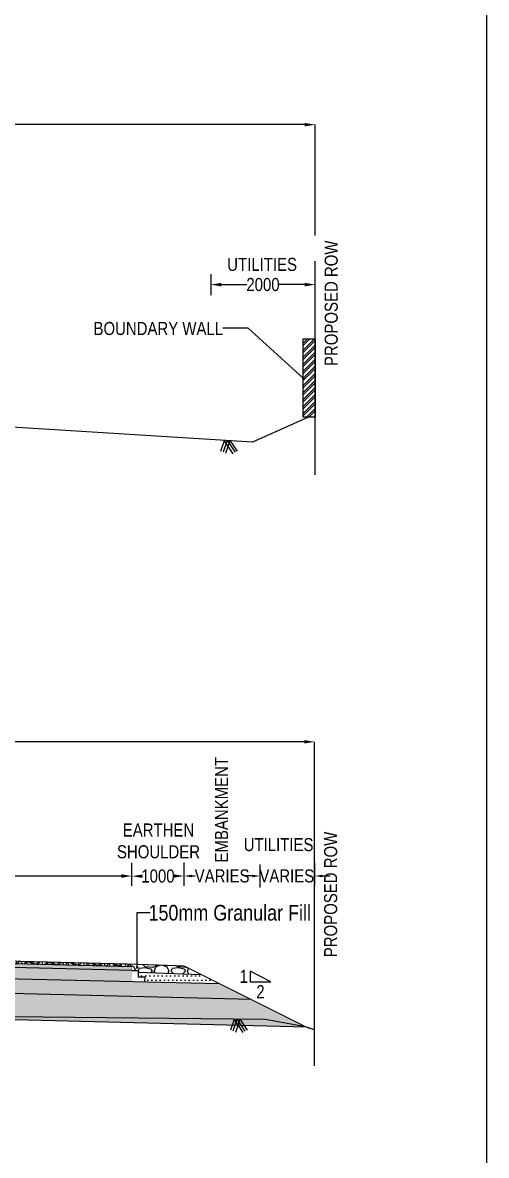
# Model space of a CAD drawing. Header units: millimetres. Extents: x 207528 to 778454, y -364692 to 101323.
# Drawn here: x 425997 to 434878, y 41214 to 62900 of the extents above; entities that cross this region are included whole.
import ezdxf

# ---------------------------------------------------------------- set-up
doc = ezdxf.new("R2010")
doc.units = ezdxf.units.MM
for name, color, linetype in [('Dim', 253, 'Continuous'), ('Dimension', 253, 'Continuous'), ('hatch', 253, 'Continuous'), ('Proposed ROW', 241, 'MNEW')]:
    doc.layers.add(name, color=color, linetype=linetype)
doc.styles.add('DIM', font='ARIALN.TTF', dxfattribs={"height": 250})
doc.styles.get("Standard").update_dxf_attribs({"font": 'arial.ttf'})
doc.styles.add('STRIP PLAN STYLE', font='ARIALN.TTF')
doc.linetypes.add('MNEW', pattern='A,26.152623,-1.048632,["PROW",Standard,S=1.75,R=0,X=0,Y=-0.975095],-7.693777,26.152623', length=61.047655)
doc.dimstyles.new('DIM', dxfattribs={"dimtxt": 250, "dimasz": 200, "dimexe": 0.18, "dimexo": 0.0625, "dimgap": 0.09, "dimtad": 0, "dimtih": 1, "dimtoh": 1, "dimdec": 0, "dimzin": 0, "dimdsep": 46, "dimtxsty": 'DIM', "dimcen": 0.09, "dimclrd": 256, "dimclrt": 7, "dimadec": 0, "dimazin": 0, "dimtfac": 1, "dimtdec": 0, "dimtofl": 0, "dimtmove": 0, "dimatfit": 3, "dimfxl": 1, "dimtolj": 1, "dimtzin": 0, "dimarcsym": 0})
doc.dimstyles.new('new', dxfattribs={"dimtxt": 150, "dimasz": 150, "dimexe": 100, "dimexo": 0.1, "dimgap": 0.09, "dimtad": 0, "dimtih": 1, "dimtoh": 1, "dimdec": 0, "dimzin": 0, "dimdsep": 46, "dimtxsty": 'DIM', "dimcen": 0.09, "dimclrd": 256, "dimclrt": 252, "dimadec": 0, "dimazin": 0, "dimtfac": 1, "dimtdec": 0, "dimtofl": 0, "dimtmove": 0, "dimatfit": 3, "dimfxl": 1, "dimtolj": 1, "dimtzin": 0, "dimlwd": -1, "dimarcsym": 0})

# ---------------------------------------------------------------- blocks, each defined once
blk = doc.blocks.new('*D123')
at = {"layer": 'Defpoints', "color": 0, "transparency": 16777216}
for p in [(431589, 49131), (386589, 46892), (431589, 47012)]:
    blk.add_point(p, dxfattribs=at)
at = {"layer": 'Dim', "color": 0, "lineweight": -2, "transparency": 16777216}
for p, q in [((386589, 46892), (386589, 49131)), ((431589, 47012), (431589, 49131))]:
    blk.add_line(p, q, dxfattribs=at)
at = {"layer": 'Dim', "lineweight": -2, "transparency": 16777216}
for p, q in [((386789, 49131), (405417, 49131)), ((431389, 49131), (412762, 49131))]:
    blk.add_line(p, q, dxfattribs=at)
at = {"layer": 'Dim', "transparency": 16777216}
for points in [[(386789, 49164), (386789, 49098), (386589, 49131)], [(431389, 49164), (431389, 49098), (431589, 49131)]]:
    blk.add_solid(points, dxfattribs=at)
at = {"layer": 'Dim', "color": 7, "transparency": 16777216, "insert": (409090, 49131), "char_height": 400, "attachment_point": 5, "style": 'STRIP PLAN STYLE'}
blk.add_mtext('\\A1;PROPOSED RIGHT OF WAY (45m)', dxfattribs=at)
blk = doc.blocks.new('*D131')
at = {"layer": 'Defpoints', "color": 0, "transparency": 16777216}
for p in [(430545, 46629), (431589, 46619), (431589, 46562)]:
    blk.add_point(p, dxfattribs=at)
at = {"layer": 'Dimension', "lineweight": -2, "transparency": 16777216}
for p, q in [((430395, 46562), (430245, 46562)), ((431739, 46562), (431889, 46562))]:
    blk.add_line(p, q, dxfattribs=at)
at = {"layer": 'Dimension', "color": 0, "lineweight": -2, "transparency": 16777216}
for p, q in [((430545, 46563), (430545, 46562)), ((431589, 46563), (431589, 46562))]:
    blk.add_line(p, q, dxfattribs=at)
at = {"layer": 'Dimension', "transparency": 16777216}
for points in [[(430395, 46587), (430395, 46537), (430545, 46562)], [(431739, 46587), (431739, 46537), (431589, 46562)]]:
    blk.add_solid(points, dxfattribs=at)
at = {"layer": 'Dimension', "color": 7, "transparency": 16777216, "insert": (431056, 46562), "char_height": 250, "attachment_point": 5, "style": 'DIM'}
blk.add_mtext('\\A1;VARIES', dxfattribs=at)
blk = doc.blocks.new('*D132')
at = {"layer": 'Defpoints', "color": 0, "transparency": 16777216}
for p in [(421282, 46561), (421282, 46528), (428085, 46561)]:
    blk.add_point(p, dxfattribs=at)
at = {"layer": 'Dimension', "color": 0, "lineweight": -2, "transparency": 16777216}
for p, q in [((421282, 46560), (421282, 46561)), ((428085, 46561), (428085, 46561))]:
    blk.add_line(p, q, dxfattribs=at)
at = {"layer": 'Dimension', "lineweight": -2, "transparency": 16777216}
for p, q in [((421482, 46561), (424379, 46561)), ((427885, 46561), (424989, 46561))]:
    blk.add_line(p, q, dxfattribs=at)
at = {"layer": 'Dimension', "transparency": 16777216}
for points in [[(421482, 46595), (421482, 46528), (421282, 46561)], [(427885, 46595), (427885, 46528), (428085, 46561)]]:
    blk.add_solid(points, dxfattribs=at)
at = {"layer": 'Dimension', "color": 7, "transparency": 16777216, "insert": (424684, 46561), "char_height": 250, "attachment_point": 5, "style": 'DIM'}
blk.add_mtext('\\A1;7000', dxfattribs=at)
blk = doc.blocks.new('*D136')
at = {"layer": 'Defpoints', "color": 0, "transparency": 16777216}
for p in [(428088, 46558), (429088, 46562), (429088, 46562)]:
    blk.add_point(p, dxfattribs=at)
at = {"layer": 'Dim', "color": 0, "lineweight": -2, "transparency": 16777216}
for p, q in [((428088, 46558), (428088, 46558)), ((429088, 46562), (429088, 46562))]:
    blk.add_line(p, q, dxfattribs=at)
at = {"layer": 'Dim', "lineweight": -2, "transparency": 16777216}
for p, q in [((428288, 46559), (428292, 46559)), ((428888, 46561), (428884, 46561))]:
    blk.add_line(p, q, dxfattribs=at)
at = {"layer": 'Dim', "transparency": 16777216}
for points in [[(428288, 46592), (428289, 46526), (428088, 46558)], [(428888, 46595), (428888, 46528), (429088, 46562)]]:
    blk.add_solid(points, dxfattribs=at)
at = {"layer": 'Dim', "color": 7, "transparency": 16777216, "insert": (428588, 46560), "char_height": 250, "attachment_point": 5, "style": 'DIM'}
blk.add_mtext('\\A1;1000', dxfattribs=at)
blk = doc.blocks.new('*D164')
at = {"layer": 'Defpoints', "color": 0, "transparency": 16777216}
for p in [(429088, 46562), (430545, 46562), (430545, 46562)]:
    blk.add_point(p, dxfattribs=at)
at = {"layer": 'Dimension', "color": 0, "lineweight": -2, "transparency": 16777216}
for p, q in [((429088, 46562), (429088, 46562)), ((430545, 46562), (430545, 46562))]:
    blk.add_line(p, q, dxfattribs=at)
at = {"layer": 'Dimension', "lineweight": -2, "transparency": 16777216}
for p, q in [((429238, 46562), (429299, 46562)), ((430395, 46562), (430334, 46562))]:
    blk.add_line(p, q, dxfattribs=at)
at = {"layer": 'Dimension', "transparency": 16777216}
for points in [[(429238, 46587), (429238, 46537), (429088, 46562)], [(430395, 46587), (430395, 46537), (430545, 46562)]]:
    blk.add_solid(points, dxfattribs=at)
at = {"layer": 'Dimension', "color": 7, "transparency": 16777216, "insert": (429817, 46562), "char_height": 250, "attachment_point": 5, "style": 'DIM'}
blk.add_mtext('\\A1;VARIES', dxfattribs=at)
blk = doc.blocks.new('*D248')
at = {"layer": 'Defpoints', "color": 0, "transparency": 16777216}
for p in [(431600, 60947), (431600, 58828), (386600, 58708)]:
    blk.add_point(p, dxfattribs=at)
at = {"layer": 'Dim', "color": 0, "lineweight": -2, "transparency": 16777216}
for p, q in [((386600, 58708), (386600, 60947)), ((431600, 58828), (431600, 60947))]:
    blk.add_line(p, q, dxfattribs=at)
at = {"layer": 'Dim', "lineweight": -2, "transparency": 16777216}
for p, q in [((386800, 60947), (405427, 60947)), ((431400, 60947), (412773, 60947))]:
    blk.add_line(p, q, dxfattribs=at)
at = {"layer": 'Dim', "transparency": 16777216}
for points in [[(386800, 60980), (386800, 60914), (386600, 60947)], [(431400, 60980), (431400, 60914), (431600, 60947)]]:
    blk.add_solid(points, dxfattribs=at)
at = {"layer": 'Dim', "color": 7, "transparency": 16777216, "insert": (409100, 60947), "char_height": 400, "attachment_point": 5, "style": 'STRIP PLAN STYLE'}
blk.add_mtext('\\A1;PROPOSED RIGHT OF WAY (45m)', dxfattribs=at)
blk = doc.blocks.new('*D251')
at = {"layer": 'Defpoints', "color": 0, "transparency": 16777216}
for p in [(429600, 57885), (431600, 57885), (431600, 57885)]:
    blk.add_point(p, dxfattribs=at)
at = {"layer": 'Dim', "color": 0, "lineweight": -2, "transparency": 16777216}
for p, q in [((429600, 57885), (429600, 57885)), ((431600, 57885), (431600, 57885))]:
    blk.add_line(p, q, dxfattribs=at)
at = {"layer": 'Dim', "lineweight": -2, "transparency": 16777216}
for p, q in [((429800, 57885), (430292, 57885)), ((431400, 57885), (430907, 57885))]:
    blk.add_line(p, q, dxfattribs=at)
at = {"layer": 'Dim', "transparency": 16777216}
for points in [[(429800, 57918), (429800, 57851), (429600, 57885)], [(431400, 57918), (431400, 57851), (431600, 57885)]]:
    blk.add_solid(points, dxfattribs=at)
at = {"layer": 'Dim', "color": 7, "transparency": 16777216, "insert": (430600, 57885), "char_height": 250, "attachment_point": 5, "style": 'DIM'}
blk.add_mtext('\\A1;2000', dxfattribs=at)

msp = doc.modelspace()

# ---------------------------------------------------------------- hatches: boundary and pattern name
h = msp.add_hatch()
h.set_pattern_fill('GOST_GLASS', color=41, scale=5)
h.set_pattern_definition([(45, (70789.306, 0), (42.4264069, 0), [25, -35]), (45, (70799.912, 0), (42.4264069, 0), [10, -50]), (45, (70789.306, 10.607), (42.4264069, 0), [10, -50])])
h.paths.add_polyline_path([(420588.9, 45012.1), (420588.9, 44942.1), (428088.2, 44754.6), (428088.2, 44824.7)])
at = {"layer": 'Dim'}
h = msp.add_hatch(dxfattribs=at)
h.set_pattern_fill('ANSI32', scale=10)
h.set_pattern_definition([(45, (115570.06, 0), (-67.35192, 67.35192), []), (45, (115614.96, 0), (-67.35192, 67.35192), [])])
h.paths.add_polyline_path([(431369.7, 55345.4), (431369.7, 56845.4), (431599.7, 56845.4), (431599.7, 55345.4)])
h = msp.add_hatch(dxfattribs=at)
h.set_pattern_fill('AR-CONC', color=256, scale=3)
h.set_pattern_definition([(50, (331240.6, -22299.7), (546.554, -47.8173), [57.15, -628.65]), (355, (331240.6, -22299.7), (-105.7303, 573.1705), [45.72, -502.9218]), (100.45144, (331286.16, -22303.7), (440.8237, 525.3533), [48.57, -534.2707]), (46.1842, (331240.6, -22147.3), (813.237, -126.127), [85.725, -942.975]), (96.63556, (331308.4, -22157.8), (712.2124, 742.2784), [72.855, -801.407]), (351.18415, (331240.6, -22147.3), (712.2124, 742.2784), [68.58, -754.379]), (21, (331316.8, -22185.4), (454.8432, -306.7956), [57.15, -628.65]), (326, (331316.8, -22185.4), (185.406, 552.564), [45.72, -502.92]), (71.45144, (331354.7, -22210.96), (640.2493, 245.7683), [48.57, -534.2698]), (37.5, (331240.62, -22299.7), (9.2658, 253.66512), [0, -496.824, 0, -510.54, 0, -504.825]), (7.5, (331240.62, -22299.7), (200.459, 300.5417), [0, -291.084, 0, -485.394, 0, -192.405]), (327.5, (331070.7, -22299.7), (406.7718, -17.18623), [0, -190.5, 0, -594.36, 0, -788.67]), (317.5, (330994.5, -22299.7), (444.3875, 76.2795), [0, -247.65, 0, -394.716, 0, -560.07])])
h.paths.add_polyline_path([(409839, 45210.9), (409839, 44962.1), (428088.9, 44537.6), (428088.9, 44754.6)])
at = {"layer": 'hatch'}
h = msp.add_hatch(dxfattribs=at)
h.set_pattern_fill('GRAVEL', color=11, scale=25)
h.set_pattern_definition([(228.012788, (333698.38, -21717.253), (-5080, -5715), [85.4304, -8457.621]), (184.96974, (333641.228, -21780.753), (7619.999997, 635.000036), [146.6012, -14513.5122]), (132.510447, (333495.178, -21793.453), (6350.000003, -6984.999998), [103.3704, -10233.6807]), (267.27369, (333247.528, -21952.203), (635.000001, 12700), [133.501, -13216.6094]), (292.833654, (333241.178, -22085.553), (-3175, 7620), [130.9084, -12959.952]), (357.27369, (333291.978, -22206.203), (-12700, 635.000001), [133.501, -13216.6094]), (37.69424, (333425.328, -22212.553), (-8254.9999996, -6350.0000005), [176.5484, -17478.2788]), (72.255328, (333565.028, -22104.603), (4445.000001, 13969.9999996), [166.68, -16501.3142]), (121.429566, (333615.828, -21945.853), (-5080.000001, 8254.9999996), [133.9532, -13261.3864]), (175.23636, (333545.98, -21831.553), (6985, -635), [152.9283, -7493.4842]), (222.397438, (333393.578, -21818.853), (-7619.9999998, -6985.0000003), [197.7695, -19579.193]), (138.814075, (333876.18, -21958.55), (-4445, 3810), [67.501, -6682.6415]), (171.469234, (333825.378, -21914.103), (8255, -1269.9999986), [128.4205, -12713.6597]), (225, (333698.4, -21895.05), (-9e-14, -635), [89.8023, -808.2233]), (203.19859, (333653.93, -21818.85), (3175, 1270), [48.3603, -4787.6556]), (291.80141, (333609.48, -21837.9), (-635, 1905), [68.3914, -3351.1882]), (30.96376, (333634.88, -21901.4), (1905, 1270), [111.08, -3591.5745]), (161.56505, (333730.13, -21844.25), (1270, -635), [80.3218, -1927.7245]), (16.38954, (333241.178, -21837.903), (6350, 1905), [112.522, -11139.7067]), (70.346176, (333349.13, -21806.153), (-2540, -6985), [94.3997, -9345.554]), (293.19859, (333730.13, -21717.25), (-1270, 3175), [96.72, -4739.296]), (343.61046, (333768.228, -21806.153), (-6350, 1905), [112.522, -11139.7067]), (339.443955, (333241.18, -22231.6), (-3175, 1270), [108.5088, -5316.9336]), (294.77514, (333342.78, -22269.703), (-3175.000004, 6984.999998), [90.918, -9000.8983]), (66.80141, (333736.48, -22352.25), (1270, 3175), [96.72, -4739.296]), (17.354025, (333774.578, -22263.353), (-8255, -2540), [106.4457, -10538.094]), (69.443955, (333425.33, -22352.25), (-1270, -3175), [54.2544, -5371.188]), (101.30993, (333698.38, -22352.25), (-635, 2540), [32.3787, -3205.4987]), (165.96376, (333692.03, -22320.5), (1905, -635), [130.9084, -2487.2636]), (186.009006, (333565.028, -22288.753), (6350, 635), [121.3167, -12010.3412]), (303.69007, (333634.88, -21958.55), (-635, 1270), [91.581, -2197.944]), (353.157227, (333685.678, -22034.753), (10795, -1269.9999994), [159.8892, -15829.0023]), (60.945396, (333844.43, -22053.8), (-2540, -4445), [65.377, -6472.348]), (90, (333876.2, -21996.65), (-635, 635), [38.1, -596.9]), (120.256437, (333552.33, -22269.703), (2540, -4445), [88.2167, -8733.4852]), (48.012787, (333507.88, -22193.503), (5080, 5715), [170.8607, -8372.1905]), (0, (333622.2, -22066.5), (635, 635), [165.1, -469.9]), (325.304846, (333787.28, -22066.503), (6350.000002, -4444.999997), [100.4024, -9939.8292]), (254.0546, (333869.83, -22123.65), (-635, -2540), [92.4573, -4530.4125]), (207.645975, (333844.428, -22212.553), (-12065.0000004, -6349.999999), [150.5363, -14903.116]), (175.426079, (333711.078, -22282.403), (-8255, 635), [159.2574, -15766.4616])])
h.paths.add_polyline_path([(409088.9, 44726.9), (409088.9, 44911.3), (412636.7, 44741.4), (416512.8, 44767.9), (418902.1, 44661.9), (429999.6, 44384), (430378.3, 44194.7)])
h.paths.add_polyline_path([(409088.9, 44911.3), (409088.9, 44977), (429770.2, 44498.7), (429999.6, 44384), (418902.1, 44661.9), (416512.8, 44767.9), (412636.7, 44741.4)])
h = msp.add_hatch(dxfattribs=at)
h.set_pattern_fill('NET3', color=256, scale=30, angle=45)
h.set_pattern_definition([(45, (70789.31, 0), (-67.35192, 67.35192), []), (105, (70789.31, 0), (-92.004435, -24.652514), []), (165, (70789.31, 0), (-24.652514, -92.004435), [])])
h.paths.add_polyline_path([(420588.9, 45062.2), (420588.9, 45012.1), (428088.2, 44824.7), (428088.2, 44874.7)])
h = msp.add_hatch(dxfattribs=at)
h.set_pattern_fill('DOTS', color=25, scale=50)
h.set_pattern_definition([(0, (333241.18, -22352.25), (39.6875, 79.375), [0, -79.375])])
h.paths.add_polyline_path([(409088.9, 44726.9), (430378.3, 44194.7), (431431.5, 43668.2), (409088.9, 44226.8)])
h = msp.add_hatch(dxfattribs=at)
h.set_pattern_fill('GRAVEL', color=11, scale=25)
h.set_pattern_definition([(228.012788, (80496.506, -22571.1), (-5080.0000004, -5714.9999996), [85.4304, -8457.6209]), (184.969741, (80439.356, -22634.602), (7619.999997, 635.0000362), [146.6012, -14513.5122]), (132.510447, (80293.306, -22647.302), (6350.0000027, -6984.9999976), [103.3704, -10233.6807]), (267.273689, (80045.656, -22806.052), (635.0000013, 12700), [133.5011, -13216.6094]), (292.833654, (80039.306, -22939.402), (-3175.0000003, 7620), [130.9084, -12959.9519]), (357.273689, (80090.106, -23060.052), (-12700, 635.0000013), [133.5011, -13216.6094]), (37.6942405, (80223.456, -23066.402), (-8254.9999996, -6350.0000005), [176.5484, -17478.2788]), (72.255328, (80363.156, -22958.452), (4445.0000012, 13969.9999996), [166.6799, -16501.3142]), (121.429566, (80413.956, -22799.702), (-5080.0000007, 8254.9999996), [133.9532, -13261.3864]), (175.236358, (80344.106, -22685.4), (6985, -635.000001), [152.9283, -7493.4842]), (222.397438, (80191.706, -22672.702), (-7619.9999998, -6985.0000003), [197.7695, -19579.1931]), (138.814075, (80674.306, -22812.4), (-4445, 3810), [67.5011, -6682.6415]), (171.469234, (80623.506, -22767.952), (8255.0000002, -1269.9999986), [128.4205, -12713.6597]), (225, (80496.5, -22748.9), (-9e-14, -635), [89.8023, -808.2233]), (203.19859, (80452.056, -22672.7), (3175, 1270), [48.3603, -4787.6556]), (291.80141, (80407.6, -22691.75), (-635, 1905), [68.3914, -3351.1882]), (30.963757, (80433.01, -22755.25), (1905, 1270), [111.0799, -3591.5745]), (161.56505, (80528.26, -22698.1), (1270, -635), [80.3218, -1927.7245]), (16.38954, (80039.306, -22691.752), (6350, 1905), [112.522, -11139.7067]), (70.346176, (80147.256, -22660), (-2540, -6985), [94.3997, -9345.5539]), (293.19859, (80528.256, -22571.1), (-1270, 3175), [96.72, -4739.2959]), (343.61046, (80566.356, -22660.002), (-6350, 1904.9999996), [112.522, -11139.7067]), (339.443955, (80039.306, -23085.45), (-3175, 1270), [108.5088, -5316.9336]), (294.77514, (80140.906, -23123.55), (-3175.000004, 6984.9999983), [90.918, -9000.8983]), (66.80141, (80534.606, -23206.1), (1270, 3175), [96.72, -4739.2959]), (17.354025, (80572.706, -23117.202), (-8255, -2540.0000005), [106.4457, -10538.094]), (69.443955, (80223.456, -23206.1), (-1270, -3175), [54.2544, -5371.188]), (101.309932, (80496.5, -23206.1), (-635, 2540), [32.3787, -3205.4987]), (165.963757, (80490.16, -23174.35), (1905, -635), [130.9084, -2487.2636]), (186.009006, (80363.156, -23142.602), (6350, 635.0000003), [121.3167, -12010.3412]), (303.69007, (80433, -22812.4), (-635, 1270), [91.581, -2197.9441]), (353.1572266, (80483.806, -22888.602), (10795, -1269.9999994), [159.8892, -15829.0023]), (60.945396, (80642.556, -22907.65), (-2540, -4445), [65.3771, -6472.3481]), (90, (80674.3, -22850.5), (-635, 635), [38.1, -596.9]), (120.256437, (80350.456, -23123.55), (2539.9999997, -4445), [88.2167, -8733.4852]), (48.012787, (80306.006, -23047.35), (5080.0000004, 5714.9999996), [170.8607, -8372.1905]), (0, (80420.3, -22920.35), (635, 635), [165.1, -469.9]), (325.304846, (80585.406, -22920.35), (6350.0000024, -4444.9999966), [100.4024, -9939.8292]), (254.054604, (80667.956, -22977.5), (-635, -2540), [92.4573, -4530.4125]), (207.645975, (80642.556, -23066.402), (-12065.0000004, -6349.9999992), [150.5363, -14903.1161]), (175.426079, (80509.206, -23136.252), (-8255, 635), [159.2574, -15766.4616])])
h.paths.add_polyline_path([(429410.8, 44678.3), (429088, 44839.7), (428088.9, 44874.7), (428088.4, 44874.7), (428088.4, 44754.5), (428209, 44754.5), (428209, 44720.4)])
h = msp.add_hatch(dxfattribs=at)
h.set_pattern_fill('DOTS', scale=50)
h.set_pattern_definition([(0, (341240.66, -32106.35), (39.6875, 79.375), [0, -79.375])])
h.paths.add_polyline_path([(429770.2, 44498.7), (429395.7, 44678.8), (428209, 44729.2), (428209, 44710.8), (428209, 44702.8), (428209, 44692), (428209, 44678.8), (428209, 44629.5), (428334, 44629.5), (428331.6, 44531.9)])

# ---------------------------------------------------------------- linework, layer by layer
for points in [[(428088.9, 44754.6), (409839, 45210.9)], [(429770.2, 44498.7), (409088.9, 44977)], [(428088.9, 44824.6), (420588.9, 45012.1)], [(430378.3, 44194.7), (409088.9, 44726.9)], [(428089, 44754.5), (428209, 44754.5)], [(428209, 44754.5), (428209, 44629.5), (428334, 44629.5), (428331.6, 44531.9)], [(428209, 44720.4), (429410.8, 44678.3)], [(431431.5, 43668.2), (409088.9, 44226.8)]]:
    msp.add_lwpolyline(points)
for points, const_width in [([(428088.9, 44874.7), (420588.9, 45062.2)], 20), ([(428088.9, 44874.7), (429088, 44839.7)], 20), ([(428088.4, 44874.6), (428088.4, 44754.5)], 10), ([(429088, 44839.7), (431486, 43640.9)], 20)]:
    msp.add_lwpolyline(points, dxfattribs=dict(const_width=const_width))
at = {"layer": 'Dim'}
for points in [[(384197.2, 73607.1), (434878.3, 73607.1), (434878.3, 38536.5), (384197.2, 38536.5)], [(430352.6, 44737.9), (430352.6, 44537.9), (430752.6, 44537.9)]]:
    msp.add_lwpolyline(points, close=True, dxfattribs=at)
for points in [[(429606.8, 57681), (429606.8, 58086.2)], [(431599.1, 57682.3), (431599.1, 58087.5)], [(429857.6, 54895.5), (429789.6, 54690.9)], [(429912.8, 54903.1), (429837.1, 54675.2)], [(429857.6, 54895.5), (430024.7, 54647.2)], [(429967.7, 54901.3), (429884.2, 54650.1)], [(429912.8, 54903.1), (430066.2, 54675.1)], [(429967.7, 54901.3), (430107.4, 54693.7)], [(428090.6, 46373.2), (428090.6, 46816.5)], [(429090.1, 46376.8), (429090.1, 46820.1)], [(430545.3, 46340.2), (430545.3, 46783.5)], [(431591.1, 46376.9), (431591.1, 46820.2)], [(430045.3, 43814.1), (429977.4, 43609.5)], [(430100.5, 43821.6), (430024.8, 43593.7)], [(430045.3, 43814.1), (430212.5, 43565.7)], [(430155.4, 43819.8), (430072, 43568.6)], [(430100.5, 43821.6), (430254, 43593.7)], [(430155.4, 43819.8), (430295.1, 43612.2)]]:
    msp.add_lwpolyline(points, dxfattribs=at)
at = {"layer": 'Dim', "color": 7}
msp.add_lwpolyline([(431369.7, 55345.4), (431369.7, 56845.4), (431599.7, 56845.4), (431599.7, 55345.4)], close=True, dxfattribs=at)
at = {"layer": 'Dimension', "linetype": 'Continuous', "ltscale": 10, "flags": 128}
for points in [[(431599.7, 55345.4), (431487.4, 55350.9), (430397, 54870.8), (425171.2, 55194.2), (421930.8, 54960.8), (419990.9, 55126.3), (417919.5, 55529.4), (414042.2, 55729.2), (413242.3, 55773.6), (412142.5, 55718.1), (409099.7, 55860.9)], [(431588.9, 43616.2), (431414.3, 43676.8), (430640, 43815.8), (425160.4, 43875), (421920, 43641.5), (419980.1, 43807), (417764.9, 44009.9), (414180.8, 44278.8), (412034.8, 44392.3), (409088.9, 44381.5)]]:
    msp.add_lwpolyline(points, dxfattribs=at)
at = {"layer": 'Proposed ROW', "lineweight": -3, "ltscale": 3, "flags": 128}
for points in [[(431599.7, 54244), (431599.7, 58331.2)], [(431588.9, 42924.7), (431588.9, 47011.9)]]:
    msp.add_lwpolyline(points, dxfattribs=at)

# ---------------------------------------------------------------- texts
at = {"layer": 'Dim', "char_height": 250, "attachment_point": 5, "rotation": 90, "style": 'DIM'}
for insert in [(431908.5, 57527.3), (431897.7, 46208)]:
    msp.add_mtext_dynamic_manual_height_columns('PROPOSED ROW', width=5325.312, gutter_width=1250, heights=[0], dxfattribs=dict(at, insert=insert))
at = {"layer": 'Dim', "char_height": 250, "attachment_point": 5, "style": 'DIM'}
for s, insert in [('UTILITIES', (430583.4, 58269.8)), ('EARTHEN \\PSHOULDER', (428598.8, 47232.3)), ('UTILITIES', (430898.9, 47161.5)), ('1', (430232, 44640.7)), ('2', (430551.1, 44346))]:
    msp.add_mtext_dynamic_manual_height_columns(s, width=5325.312, gutter_width=1250, heights=[0], dxfattribs=dict(at, insert=insert))
at = {"layer": 'Dim', "color": 7, "insert": (428594.8, 57042.9), "char_height": 250, "attachment_point": 5, "style": 'DIM'}
msp.add_mtext_dynamic_manual_height_columns('BOUNDARY WALL', width=5325.312, gutter_width=1250, heights=[0], dxfattribs=at)
at = {"layer": 'Dim', "insert": (429805.3, 47830.8), "char_height": 250, "width": 5325.312, "attachment_point": 5, "rotation": 90, "style": 'DIM'}
msp.add_mtext('\\A1;EMBANKMENT', dxfattribs=at)
at = {"layer": 'Dimension', "color": 7, "insert": (428406.8, 45856), "char_height": 300, "attachment_point": 4, "style": 'DIM'}
msp.add_mtext('\\A1;150mm Granular Fill', dxfattribs=at)

# ---------------------------------------------------------------- dimensions: what is measured, and where the dimension line sits
at = {"layer": 'Dim'}
for base, p1, p2, picture, middle in [((431599.7, 60947.1), (386599.7, 58708.4), (431599.7, 58828), '*D248', (409100.3, 60947.1)), ((431588.9, 49131), (386588.9, 46892.3), (431588.9, 47011.9), '*D123', (409089.5, 49131))]:
    dim = msp.add_linear_dim(base=base, p1=p1, p2=p2, text='PROPOSED RIGHT OF WAY (45m)', dimstyle='DIM', override={"dimtxt": 400, "dimtxsty": 'STRIP PLAN STYLE'}, dxfattribs=at)
    dim.commit()
    dim.dimension.update_dxf_attribs({"geometry": picture, "text_midpoint": middle, "dimtype": 160})
for p1, p2, picture, middle in [((429599.7, 57884.8), (431599.7, 57884.8), '*D251', (430599.7, 57884.8)), ((428088.4, 46558.2), (429088, 46562), '*D136', (428588.2, 46560.1))]:
    dim = msp.add_aligned_dim(p1=p1, p2=p2, distance=0, dimstyle='DIM', dxfattribs=at)
    dim.commit()
    dim.dimension.update_dxf_attribs({"geometry": picture, "text_midpoint": middle})
at = {"layer": 'Dimension'}
dim = msp.add_linear_dim(base=(421282.4, 46561.2), p1=(428084.9, 46561.2), p2=(421282.4, 46528.3), angle=180, text='7000', dimstyle='DIM', override={"dimfxl": 1.25, "dimfxlon": 1}, dxfattribs=at)
dim.commit()
dim.dimension.update_dxf_attribs({"geometry": '*D132', "text_midpoint": (424683.7, 46561.2)})
dim = msp.add_aligned_dim(p1=(429088, 46561.6), p2=(430545.3, 46561.8), distance=0, text='VARIES', dimstyle='DIM', override={"dimtxt": 200, "dimasz": 150, "dimfxl": 1.25, "dimfxlon": 1}, dxfattribs=at)
dim.commit()
dim.dimension.update_dxf_attribs({"geometry": '*D164', "text_midpoint": (429816.6, 46561.7)})
dim = msp.add_linear_dim(base=(431588.9, 46562), p1=(430545.3, 46629.2), p2=(431588.9, 46619.4), angle=180, text='VARIES', dimstyle='DIM', override={"dimtxt": 200, "dimasz": 150, "dimfxl": 1.25, "dimfxlon": 1}, dxfattribs=at)
dim.commit()
dim.dimension.update_dxf_attribs({"geometry": '*D131', "text_midpoint": (431055.7, 46562), "dimtype": 160})

# ---------------------------------------------------------------- leaders
for points in [[(431369.7, 56095.4), (430314.4, 57049.1), (429832.9, 57049.1)], [(428191.8, 44811), (428191.8, 45863.5), (428441.9, 45860.7)]]:
    msp.add_leader(points, dimstyle='new', override={"dimasz": 50, "dimclrd": 256, "dimldrblk": 'Dot'}, dxfattribs=at)

doc.saveas('drawing.dxf')
